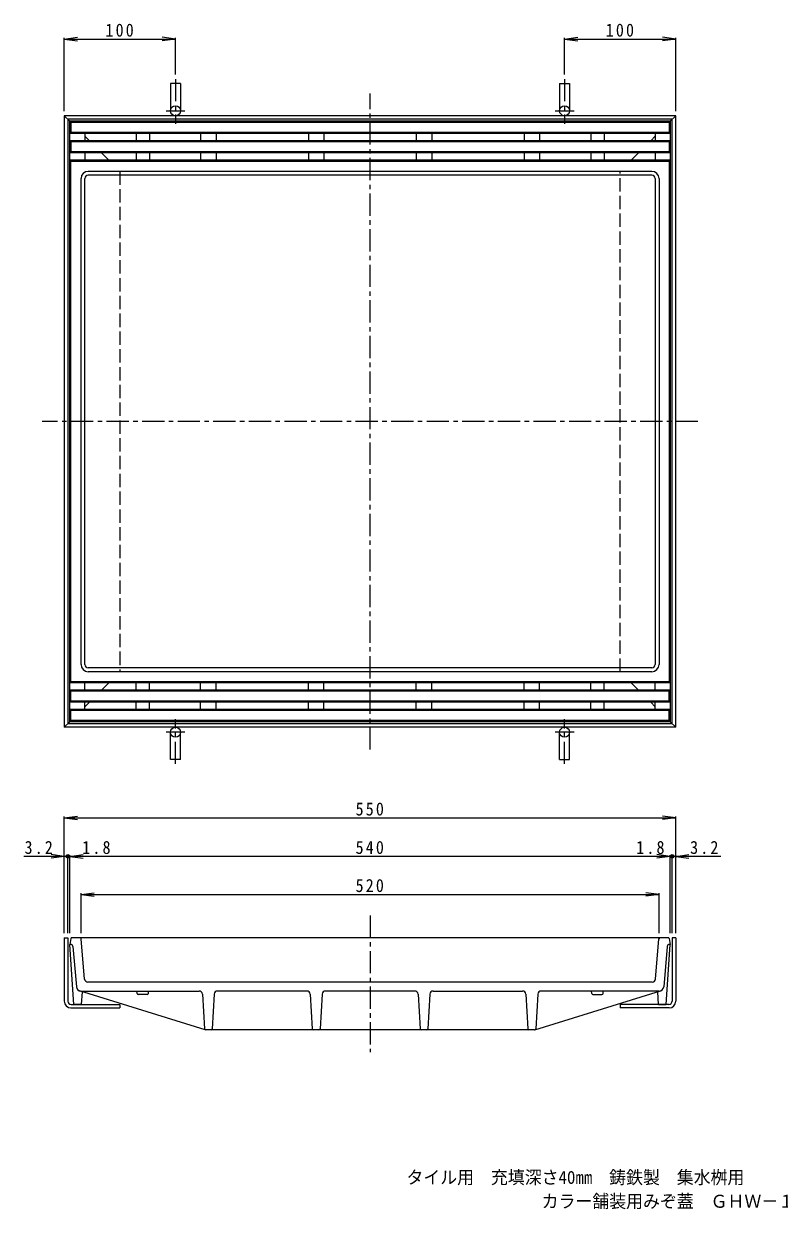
# Model space of a CAD drawing. Units: millimetres, scale not verified. Extents: x -682 to 677, y -550 to 531.
# Drawn here: x -682 to -3, y -550 to 516 of the extents above; entities that cross this region are included whole.
import ezdxf
from ezdxf.enums import TextEntityAlignment as Align

# ---------------------------------------------------------------- set-up
doc = ezdxf.new("R2010")
doc.units = ezdxf.units.MM
doc.header["$LTSCALE"] = 4
doc.header["$PDMODE"] = 32
doc.header["$PDSIZE"] = 3.2
doc.linetypes.add('CHAIN1', pattern=[8, 5, -1, 1, -1])
doc.linetypes.add('DASHED3', pattern=[4, 3, -1])
for name, color, linetype, lineweight in [('0-0', 3, 'Continuous', 9), ('0-1', 2, 'Continuous', 9), ('0-F', 7, 'Continuous', 9)]:
    doc.layers.add(name, color=color, linetype=linetype, lineweight=lineweight)
doc.layers.add('F-5_F-5ﾚｲﾔ', color=3, linetype='Continuous')
doc.styles.add('ＭＳ ゴシック', font='')
doc.styles.get('ＭＳ ゴシック').set_extended_font_data('MS Gothic')

msp = doc.modelspace()

# ---------------------------------------------------------------- linework, layer by layer
at = {"layer": '0-0', "linetype": 'CHAIN1'}
for p, q in [((-370.793, -136.381), (-370.793, 453.619)), ((-75.793, 158.619), (-665.793, 158.619)), ((-370.793, -285.613), (-370.793, -408.613))]:
    msp.add_line(p, q, dxfattribs=at)
at = {"layer": '0-0'}
for p, q in [((-639.793, 427.619), (-640.793, 428.619)), ((-100.793, 428.619), (-640.793, 428.619)), ((-639.793, 427.619), (-639.793, 418.619)), ((-101.793, 427.619), (-639.793, 427.619)), ((-101.793, 427.619), (-100.793, 428.619)), ((-101.793, 427.619), (-101.793, 418.619)), ((-100.793, 428.619), (-100.793, -111.381)), ((-639.793, 418.619), (-640.793, 417.619)), ((-100.793, 417.619), (-640.793, 417.619)), ((-101.793, 418.619), (-639.793, 418.619)), ((-627.293, 417.619), (-627.293, 411.119)), ((-581.293, 417.619), (-581.293, 411.119)), ((-569.293, 417.619), (-569.293, 411.119)), ((-523.293, 417.619), (-523.293, 411.119)), ((-509.293, 417.619), (-509.293, 411.119)), ((-426.293, 417.619), (-426.293, 411.119)), ((-412.293, 417.619), (-412.293, 411.119)), ((-329.293, 417.619), (-329.293, 411.119)), ((-315.293, 417.619), (-315.293, 411.119)), ((-232.293, 417.619), (-232.293, 411.119)), ((-218.293, 417.619), (-218.293, 411.119)), ((-172.293, 417.619), (-172.293, 411.119)), ((-160.293, 417.619), (-160.293, 411.119)), ((-114.293, 417.619), (-114.293, 411.119)), ((-101.793, 418.619), (-100.793, 417.619)), ((-639.793, 410.119), (-640.793, 411.119)), ((-100.793, 411.119), (-640.793, 411.119)), ((-639.793, 410.119), (-639.793, 401.119)), ((-101.793, 410.119), (-639.793, 410.119)), ((-101.793, 410.119), (-100.793, 411.119)), ((-101.793, 410.119), (-101.793, 401.119)), ((-640.793, 400.119), (-639.793, 401.119)), ((-100.793, 400.119), (-640.793, 400.119)), ((-101.793, 401.119), (-639.793, 401.119)), ((-627.293, 400.119), (-627.293, 393.619)), ((-581.293, 400.119), (-581.293, 393.619)), ((-569.293, 400.119), (-569.293, 393.619)), ((-523.293, 400.119), (-523.293, 393.619)), ((-509.293, 400.119), (-509.293, 393.619)), ((-426.293, 400.119), (-426.293, 393.619)), ((-412.293, 400.119), (-412.293, 393.619)), ((-329.293, 400.119), (-329.293, 393.619)), ((-315.293, 400.119), (-315.293, 393.619)), ((-232.293, 400.119), (-232.293, 393.619)), ((-218.293, 400.119), (-218.293, 393.619)), ((-172.293, 400.119), (-172.293, 393.619)), ((-160.293, 400.119), (-160.293, 393.619)), ((-114.293, 400.119), (-114.293, 393.619)), ((-100.793, 400.119), (-101.793, 401.119)), ((-640.793, 393.619), (-639.793, 392.619)), ((-100.793, 393.619), (-640.793, 393.619)), ((-639.793, -75.381), (-639.793, 392.619)), ((-101.793, 392.619), (-639.793, 392.619)), ((-100.793, 393.619), (-101.793, 392.619)), ((-101.793, 392.619), (-101.793, -75.381)), ((-630.793, -59.881), (-630.793, 377.119)), ((-627.293, -59.881), (-627.293, 377.119)), ((-117.293, 383.619), (-624.293, 383.619)), ((-117.293, 380.119), (-624.293, 380.119)), ((-114.293, 377.119), (-114.293, -59.881)), ((-110.793, 377.119), (-110.793, -59.881)), ((-117.293, -62.881), (-624.293, -62.881)), ((-117.293, -66.381), (-624.293, -66.381)), ((-640.793, -76.381), (-639.793, -75.381)), ((-100.793, -76.381), (-640.793, -76.381)), ((-100.793, -82.881), (-640.793, -82.881)), ((-640.793, -82.881), (-639.793, -83.881)), ((-101.793, -75.381), (-639.793, -75.381)), ((-101.793, -83.881), (-639.793, -83.881)), ((-639.793, -92.881), (-639.793, -83.881)), ((-627.293, -82.881), (-627.293, -76.381)), ((-581.293, -82.881), (-581.293, -76.381)), ((-569.293, -82.881), (-569.293, -76.381)), ((-523.293, -82.881), (-523.293, -76.381)), ((-509.293, -82.881), (-509.293, -76.381)), ((-426.293, -82.881), (-426.293, -76.381)), ((-412.293, -82.881), (-412.293, -76.381)), ((-329.293, -82.881), (-329.293, -76.381)), ((-315.293, -82.881), (-315.293, -76.381)), ((-232.293, -82.881), (-232.293, -76.381)), ((-218.293, -82.881), (-218.293, -76.381)), ((-172.293, -82.881), (-172.293, -76.381)), ((-160.293, -82.881), (-160.293, -76.381)), ((-114.293, -82.881), (-114.293, -76.381)), ((-100.793, -76.381), (-101.793, -75.381)), ((-100.793, -82.881), (-101.793, -83.881)), ((-101.793, -92.881), (-101.793, -83.881)), ((-639.793, -92.881), (-640.793, -93.881)), ((-100.793, -93.881), (-640.793, -93.881)), ((-101.793, -92.881), (-639.793, -92.881)), ((-627.293, -100.381), (-627.293, -93.881)), ((-581.293, -100.381), (-581.293, -93.881)), ((-569.293, -100.381), (-569.293, -93.881)), ((-523.293, -100.381), (-523.293, -93.881)), ((-509.293, -100.381), (-509.293, -93.881)), ((-426.293, -100.381), (-426.293, -93.881)), ((-412.293, -100.381), (-412.293, -93.881)), ((-329.293, -100.381), (-329.293, -93.881)), ((-315.293, -100.381), (-315.293, -93.881)), ((-232.293, -100.381), (-232.293, -93.881)), ((-218.293, -100.381), (-218.293, -93.881)), ((-172.293, -100.381), (-172.293, -93.881)), ((-160.293, -100.381), (-160.293, -93.881)), ((-114.293, -100.381), (-114.293, -93.881)), ((-101.793, -92.881), (-100.793, -93.881)), ((-100.793, -100.381), (-640.793, -100.381)), ((-639.793, -101.381), (-640.793, -100.381)), ((-101.793, -101.381), (-639.793, -101.381)), ((-639.793, -110.381), (-639.793, -101.381)), ((-101.793, -101.381), (-100.793, -100.381)), ((-101.793, -110.381), (-101.793, -101.381)), ((-639.793, -110.381), (-640.793, -111.381)), ((-101.793, -110.381), (-639.793, -110.381)), ((-101.793, -110.381), (-100.793, -111.381)), ((-639.932, -306.448), (-640.793, -311.613)), ((-102.64, -305.613), (-638.946, -305.613)), ((-627.533, -342.874), (-630.713, -306.526)), ((-114.053, -342.874), (-110.873, -306.526)), ((-101.654, -306.448), (-100.793, -311.613)), ((-637.293, -365.613), (-640.793, -311.613)), ((-640.131, -311.613), (-640.793, -311.613)), ((-638.139, -313.438), (-634.943, -349.961)), ((-103.447, -313.438), (-106.643, -349.961)), ((-104.293, -365.613), (-100.793, -311.613)), ((-101.455, -311.613), (-100.793, -311.613)), ((-117.042, -345.613), (-624.544, -345.613)), ((-519.145, -388.568), (-632.146, -353.432)), ((-630.958, -353.613), (-524.626, -353.613)), ((-630.293, -365.613), (-629.556, -354.238)), ((-580.369, -355.696), (-580.543, -353.613)), ((-571.213, -356.613), (-579.373, -356.613)), ((-570.216, -355.696), (-570.043, -353.613)), ((-521.631, -356.442), (-519.847, -387.67)), ((-510.955, -356.442), (-512.739, -387.67)), ((-427.626, -353.613), (-507.959, -353.613)), ((-424.631, -356.442), (-422.847, -387.67)), ((-413.955, -356.442), (-415.739, -387.67)), ((-330.626, -353.613), (-410.959, -353.613)), ((-327.631, -356.442), (-325.847, -387.67)), ((-316.955, -356.442), (-318.739, -387.67)), ((-313.96, -353.613), (-233.626, -353.613)), ((-230.631, -356.442), (-228.847, -387.67)), ((-222.441, -388.568), (-109.44, -353.432)), ((-219.955, -356.442), (-221.739, -387.67)), ((-110.628, -353.613), (-216.96, -353.613)), ((-171.369, -355.696), (-171.543, -353.613)), ((-170.373, -356.613), (-162.213, -356.613)), ((-161.217, -355.696), (-161.043, -353.613)), ((-111.293, -365.613), (-112.03, -354.238)), ((-630.293, -365.613), (-637.293, -365.613)), ((-111.293, -365.613), (-104.293, -365.613)), ((-222.737, -388.613), (-518.848, -388.613))]:
    msp.add_line(p, q, dxfattribs=at)
msp.add_lwpolyline([(-100.793, -111.381), (-640.793, -111.381), (-640.793, 428.619)], dxfattribs=at)
for centre, radius, start, end in [((-624.293, 377.119), 6.5, 90, 178.59671), ((-624.293, 377.119), 3, 90, 180), ((-117.293, 377.119), 6.5, 0, 90), ((-117.293, 377.119), 3, 0, 90), ((-624.293, -59.881), 6.5, 180, 270), ((-624.293, -59.881), 3, 180, 270), ((-117.293, -59.881), 6.5, 270, 0), ((-117.293, -59.881), 3, 270, 0), ((-638.946, -306.613), 1, 90, 170.53767), ((-631.709, -306.613), 1, 5.00099, 90), ((-109.877, -306.613), 1, 90, 174.99901), ((-102.64, -306.613), 1, 9.46233, 90), ((-640.131, -313.613), 2, 5.00099, 90), ((-101.455, -313.613), 2, 90, 174.99901), ((-630.958, -349.613), 4, 185.00064, 270), ((-624.544, -342.613), 3, 185.00099, 270), ((-117.042, -342.613), 3, 270, 354.99901), ((-110.628, -349.613), 4, 270, 354.99936), ((-579.373, -355.613), 1, 184.76341, 270), ((-571.213, -355.613), 1, 270, 355.23659), ((-524.626, -356.613), 3, 3.27034, 90), ((-507.959, -356.613), 3, 90, 176.72966), ((-427.626, -356.613), 3, 3.27034, 90), ((-410.959, -356.613), 3, 90, 176.72966), ((-330.626, -356.613), 3, 3.27034, 90), ((-313.96, -356.613), 3, 90, 176.72966), ((-233.626, -356.613), 3, 3.27034, 90), ((-216.96, -356.613), 3, 90, 176.72966), ((-170.373, -355.613), 1, 184.76341, 270), ((-162.213, -355.613), 1, 270, 355.23659), ((-518.848, -387.613), 1, 183.27034, 270), ((-513.737, -387.613), 1, 270, 356.72966), ((-421.848, -387.613), 1, 183.27034, 270), ((-416.737, -387.613), 1, 270, 356.72966), ((-324.849, -387.613), 1, 183.27034, 270), ((-319.737, -387.613), 1, 270, 356.72966), ((-227.848, -387.613), 1, 183.27034, 270), ((-222.737, -387.613), 1, 270, 356.72966)]:
    msp.add_arc(centre, radius, start, end, dxfattribs=at)
at = {"layer": '0-1'}
for p, q in [((-550.293, 462.619), (-550.293, 438.119)), ((-541.293, 462.619), (-550.293, 462.619)), ((-541.293, 462.619), (-541.293, 438.119)), ((-200.293, 462.619), (-200.293, 438.119)), ((-200.293, 462.619), (-191.293, 462.619)), ((-191.293, 462.619), (-191.293, 438.119)), ((-645.793, 433.619), (-640.793, 428.619)), ((-98.993, 430.419), (-642.593, 430.419)), ((-642.593, 430.419), (-642.593, -113.181)), ((-95.793, 433.619), (-100.793, 428.619)), ((-98.993, -113.181), (-98.993, 430.419)), ((-95.793, -116.381), (-95.793, 433.619)), ((-627.293, 415.119), (-623.293, 411.119)), ((-114.293, 415.119), (-118.293, 411.119)), ((-612.293, 400.119), (-605.793, 393.619)), ((-129.293, 400.119), (-135.793, 393.619)), ((-612.293, -82.881), (-605.793, -76.381)), ((-129.293, -82.881), (-135.793, -76.381)), ((-627.293, -97.881), (-623.293, -93.881)), ((-114.293, -97.881), (-118.293, -93.881)), ((-645.793, -116.381), (-640.793, -111.381)), ((-95.793, -116.381), (-645.793, -116.381)), ((-98.993, -113.181), (-642.593, -113.181)), ((-95.793, -116.381), (-100.793, -111.381)), ((-550.293, -145.381), (-550.293, -120.881)), ((-541.293, -145.381), (-541.293, -120.881)), ((-200.293, -145.381), (-200.293, -120.881)), ((-191.293, -145.381), (-191.293, -120.881)), ((-541.293, -145.381), (-550.293, -145.381)), ((-200.293, -145.381), (-191.293, -145.381)), ((-645.793, -305.613), (-642.593, -305.613)), ((-645.793, -305.613), (-645.793, -362.813)), ((-642.593, -305.613), (-642.593, -362.613)), ((-95.793, -305.613), (-98.993, -305.613)), ((-98.993, -305.613), (-98.993, -362.613)), ((-95.793, -305.613), (-95.793, -362.813)), ((-639.793, -368.813), (-595.793, -368.813)), ((-639.593, -365.613), (-595.793, -365.613)), ((-595.793, -365.613), (-595.793, -368.813)), ((-145.793, -365.613), (-145.793, -368.813)), ((-101.993, -365.613), (-145.793, -365.613)), ((-101.793, -368.813), (-145.793, -368.813))]:
    msp.add_line(p, q, dxfattribs=at)
at = {"layer": '0-1', "linetype": 'CHAIN1'}
for p, q in [((-545.793, 466.619), (-545.793, 426.419)), ((-195.793, 466.619), (-195.793, 426.419)), ((-554.293, 438.119), (-537.293, 438.119)), ((-204.293, 438.119), (-187.293, 438.119)), ((-545.793, -149.381), (-545.793, -109.181)), ((-195.793, -149.381), (-195.793, -109.181)), ((-537.293, -120.881), (-554.293, -120.881)), ((-187.293, -120.881), (-204.293, -120.881))]:
    msp.add_line(p, q, dxfattribs=at)
at = {"layer": '0-1', "linetype": 'DASHED3'}
for p, q in [((-595.793, 383.619), (-595.793, -66.381)), ((-145.793, 383.619), (-595.793, 383.619)), ((-145.793, -66.381), (-145.793, 383.619)), ((-145.793, -66.381), (-595.793, -66.381))]:
    msp.add_line(p, q, dxfattribs=at)
at = {"layer": '0-1'}
msp.add_lwpolyline([(-95.793, 433.619), (-645.793, 433.619), (-645.793, -116.381)], dxfattribs=at)
for centre in [(-545.793, 438.119), (-195.793, 438.119), (-545.793, -120.881), (-195.793, -120.881)]:
    msp.add_circle(centre, 4.5, dxfattribs=at)
for centre, radius, start, end in [((-639.793, -362.813), 6, 180, 270), ((-639.593, -362.613), 3, 180, 270), ((-101.993, -362.613), 3, 272.17125, 0), ((-101.793, -362.813), 6, 271.08562, 0)]:
    msp.add_arc(centre, radius, start, end, dxfattribs=at)
at = {"layer": '0-F'}
for p, q in [((-645.793, 502.619), (-633.896, 504.185)), ((-645.793, 437.619), (-645.793, 503.819)), ((-645.793, 502.619), (-545.793, 502.619)), ((-645.793, 502.619), (-633.896, 501.053)), ((-545.793, 502.619), (-557.69, 504.185)), ((-545.793, 502.619), (-557.69, 501.053)), ((-545.793, 470.619), (-545.793, 503.819)), ((-195.793, 502.619), (-183.896, 504.185)), ((-195.793, 470.619), (-195.793, 503.819)), ((-195.793, 502.619), (-95.793, 502.619)), ((-195.793, 502.619), (-183.896, 501.053)), ((-95.793, 502.619), (-107.69, 504.185)), ((-95.793, 502.619), (-107.69, 501.053)), ((-95.793, 437.619), (-95.793, 503.819)), ((-645.793, -197.903), (-633.896, -196.337)), ((-645.793, -301.613), (-645.793, -196.703)), ((-645.793, -197.903), (-95.793, -197.903)), ((-645.793, -197.903), (-633.896, -199.47)), ((-95.793, -197.903), (-107.69, -196.337)), ((-95.793, -197.903), (-107.69, -199.47)), ((-95.793, -301.613), (-95.793, -196.703)), ((-55.255, -232.467), (-682.331, -232.467)), ((-645.793, -232.467), (-657.69, -230.9)), ((-645.793, -232.467), (-657.69, -234.033)), ((-642.593, -301.613), (-642.593, -231.267)), ((-640.793, -232.467), (-628.896, -230.9)), ((-640.793, -301.613), (-640.793, -231.267)), ((-640.793, -232.467), (-628.896, -234.033)), ((-100.793, -232.467), (-112.69, -230.9)), ((-100.793, -232.467), (-112.69, -234.033)), ((-100.793, -301.613), (-100.793, -231.267)), ((-98.993, -301.613), (-98.993, -231.267)), ((-95.793, -232.467), (-83.896, -230.9)), ((-95.793, -232.467), (-83.896, -234.033)), ((-630.793, -266.74), (-618.896, -265.174)), ((-630.793, -301.613), (-630.793, -265.54)), ((-110.793, -266.74), (-122.69, -265.174)), ((-110.793, -301.613), (-110.793, -265.54)), ((-630.793, -266.74), (-110.793, -266.74)), ((-630.793, -266.74), (-618.896, -268.306)), ((-110.793, -266.74), (-122.69, -268.306))]:
    msp.add_line(p, q, dxfattribs=at)
for p in [(-642.593, -232.467), (-98.993, -232.467)]:
    msp.add_point(p, dxfattribs=at)

# ---------------------------------------------------------------- texts
at = {"layer": '0-F', "color": 2, "char_height": 11.73, "attachment_point": 7, "style": 'ＭＳ ゴシック'}
for s, insert in [('\\T1.27;\\W0.9;100', (-608.793, 504.619)), ('\\T1.27;\\W0.9;100', (-158.793, 504.619)), ('\\T1.27;\\W0.9;550', (-383.793, -195.903)), ('\\T1.27;\\W0.9;3.2', (-681.55, -230.467)), ('\\T1.27;\\W0.9;1.8', (-629.653, -230.467)), ('\\T1.27;\\W0.9;540', (-383.793, -230.467)), ('\\T1.27;\\W0.9;1.8', (-131.348, -230.467)), ('\\T1.27;\\W0.9;3.2', (-82.861, -230.467)), ('\\T1.27;\\W0.9;520', (-383.793, -264.74))]:
    msp.add_mtext(s, dxfattribs=dict(at, insert=insert))
at = {"layer": 'F-5_F-5ﾚｲﾔ', "style": 'ＭＳ ゴシック', "width": 0.95}
for s, p in [('タイル用\u3000充填深さ40㎜\u3000鋳鉄製\u3000集水桝用', (-338.025, -530.545)), ('カラー舗装用みぞ蓋\u3000ＧＨＷ－１４－４５０＋Ｌ６０Ｇ', (-216.445, -552.062))]:
    msp.add_text(s, height=11.73, dxfattribs=at).set_placement(p, align=Align.BOTTOM_LEFT)

doc.saveas('drawing.dxf')
